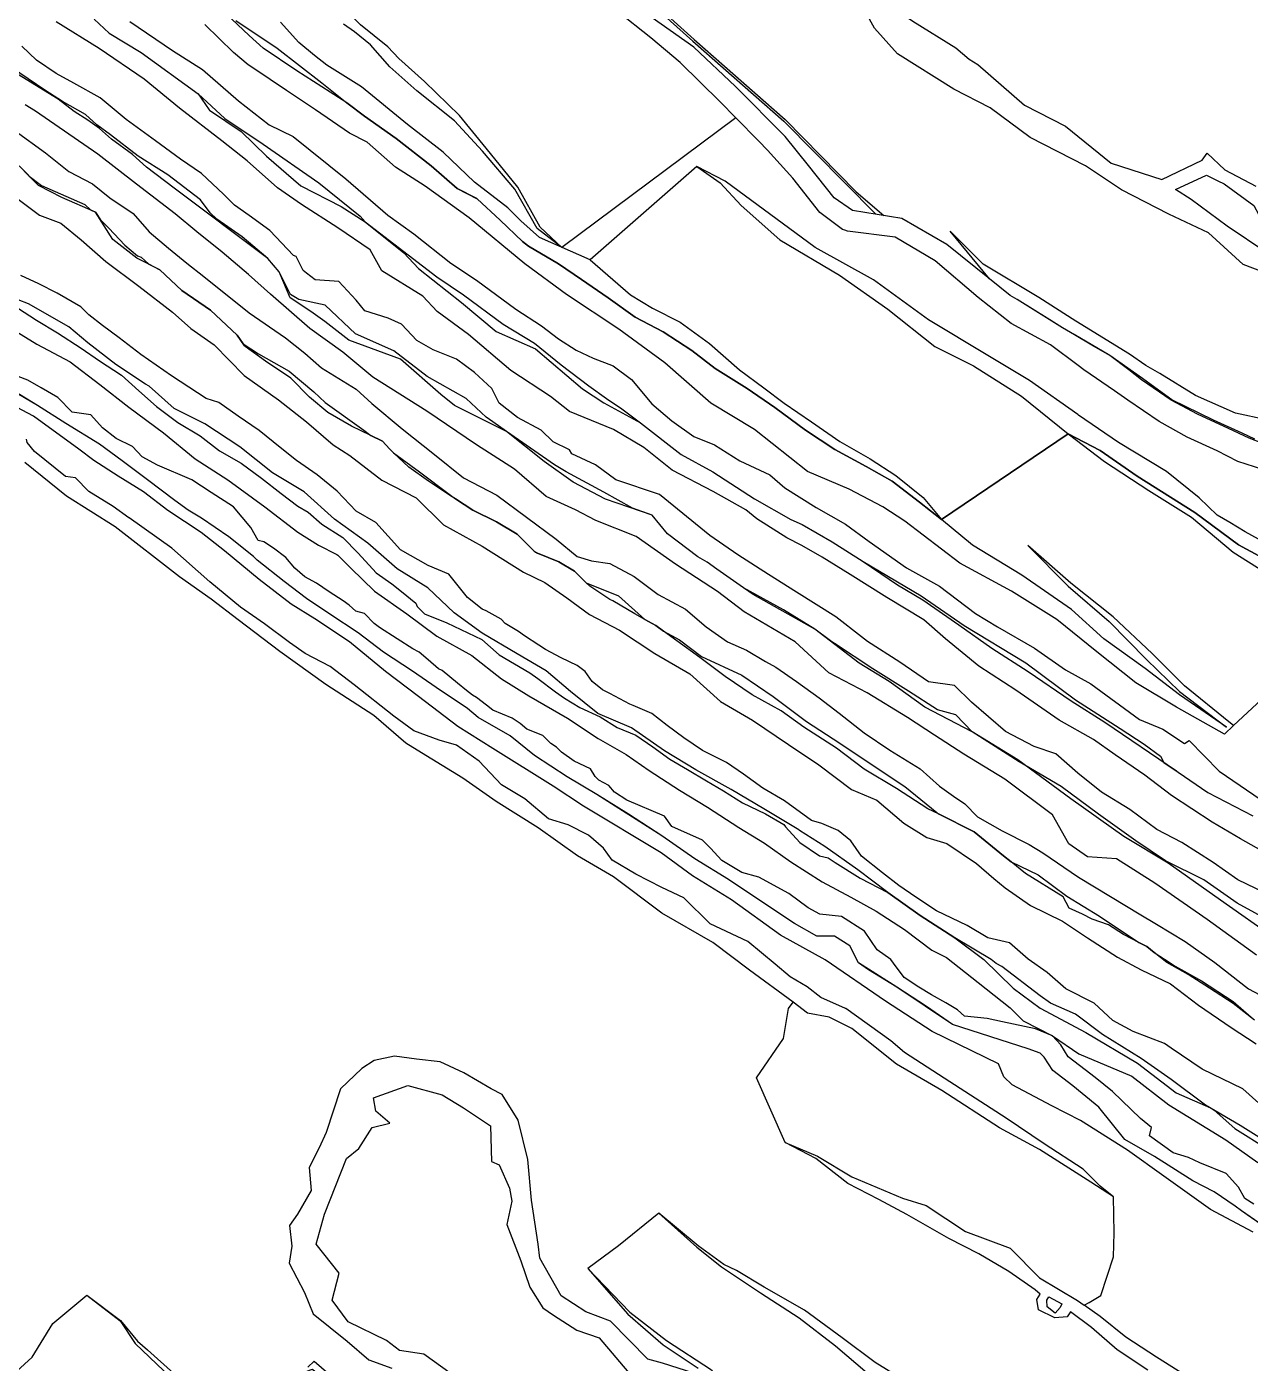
# Model space of a CAD drawing. Extents: x 102606 to 105048, y 81391 to 83586.
# Drawn here: x 103964.3 to 104285, y 82020.5 to 82370.6 of the extents above; entities that cross this region are included whole.
import ezdxf

# ---------------------------------------------------------------- set-up
doc = ezdxf.new("R2010")
doc.units = 0

msp = doc.modelspace()

# ---------------------------------------------------------------- linework, layer by layer
at = {"color": 32}
for points in [[(104032.883447, 82457.400667, 0), (104044.698385, 82445.91042, 0), (104057.839013, 82436.438113, 0), (104094.665084, 82404.274226, 0), (104118.818553, 82384.927349, 0), (104138.886197, 82366.881474, 0), (104162.722521, 82345.920095, 0), (104186.827449, 82321.507502, 0)], [(104033.032173, 82457.273798, 0), (104046.05793, 82447.554273, 0), (104058.306838, 82437.079125, 0), (104072.7103, 82423.968107, 0), (104094.933023, 82404.592646, 0), (104119.222069, 82385.399746, 0), (104139.256607, 82367.299447, 0), (104163.111879, 82346.333476, 0), (104181.687499, 82327.35617, 0), (104188.971888, 82321.155245, 0)], [(104303.706757, 82296.297061, 0), (104299.909194, 82299.2851, 0), (104296.796407, 82303.001452, 0), (104296.514941, 82303.236007, 0), (104283.15939, 82308.311515, 0), (104274.072043, 82316.597038, 0), (104263.631283, 82321.568828, 0), (104251.263629, 82327.929898, 0), (104241.846526, 82334.214639, 0), (104227.28969, 82341.597532, 0), (104216.846858, 82349.419653, 0), (104207.297848, 82354.23462, 0), (104192.511815, 82363.562541, 0), (104186.516244, 82370.293664, 0), (104180.942353, 82380.341066, 0)], [(104295.854986, 82150.405428, 0), (104282.476018, 82157.878365, 0), (104275.007244, 82162.240129, 0), (104264.399246, 82169.215933, 0), (104257.354016, 82174.605233, 0), (104249.580874, 82179.917998, 0), (104243.946311, 82183.950856, 0), (104234.951362, 82189.007194, 0), (104223.530715, 82196.850134, 0), (104213.843025, 82203.089512, 0), (104205.166905, 82210.283377, 0), (104199.475841, 82215.301307, 0), (104189.75133, 82221.071862, 0), (104180.135819, 82227.168986, 0), (104172.758631, 82231.698874, 0), (104167.469413, 82234.760612, 0), (104163.529039, 82236.70621, 0), (104155.632914, 82241.746799, 0), (104152.790996, 82244.075092, 0), (104144.220505, 82248.862475, 0), (104133.463886, 82254.483698, 0), (104126.017242, 82260.430616, 0), (104118.122951, 82265.102388, 0), (104106.555066, 82269.829922, 0), (104101.608886, 82273.741384, 0), (104091.181041, 82280.567435, 0), (104080.064246, 82290.000772, 0), (104071.853319, 82295.988917, 0), (104068.140451, 82300.05253, 0), (104057.386199, 82306.700711, 0), (104054.362857, 82312.160971, 0), (104045.887536, 82317.931164, 0), (104036.372914, 82324.087684, 0), (104030.049094, 82328.441467, 0), (104022.11474, 82335.539577, 0), (104015.458388, 82340.776042, 0), (104004.333976, 82349.254162, 0), (103995.13298, 82356.889885, 0), (103983.307767, 82364.93788, 0), (103972.00299, 82371.952229, 0)], [(103982.02, 82372.6, 0), (103985.933815, 82368.92992, 0), (103994.29, 82363.87, 0), (104009.23, 82353.01, 0), (104012.139439, 82348.876626, 0), (104012.162201, 82348.936899, 0), (104012.26, 82348.79, 0), (104020.520811, 82343.216888, 0), (104027.2, 82336.75, 0), (104036.15, 82328.95, 0), (104046.75, 82323.52, 0), (104053.06, 82319.55, 0), (104063.149944, 82311.438279, 0), (104067.020007, 82307.321843, 0), (104078.31, 82298.36, 0), (104087.34, 82290.78, 0), (104097.643865, 82286.279105, 0), (104109.95, 82275.81, 0), (104115.56, 82272.15, 0), (104125.22, 82266.83, 0), (104135.84, 82258.54, 0), (104144.15, 82254, 0), (104155.09, 82246.96, 0), (104164.59, 82241.54, 0), (104167.520915, 82240.238552, 0), (104175.382697, 82235.667841, 0), (104183.544527, 82230.508624, 0), (104192.563234, 82224.397717, 0), (104199.188453, 82220.477189, 0), (104208.631403, 82213.953104, 0), (104217.304919, 82207.81546, 0), (104226.784599, 82201.741847, 0), (104238.071772, 82194.018356, 0), (104246.895126, 82188.425478, 0), (104265.64371, 82175.66609, 0), (104266.089313, 82175.362834, 0), (104273.838978, 82170.005309, 0), (104285.681349, 82163.958937, 0)], [(104286.217985, 82262.560994, 0), (104282.87421, 82264.173838, 0), (104275.391914, 82267.570948, 0), (104264.485149, 82272.904167, 0), (104256.778343, 82278.44805, 0), (104248.217791, 82284.53671, 0), (104238.823312, 82289.999043, 0), (104235.75869, 82291.764132, 0), (104223.866032, 82299.19368, 0), (104222.093768, 82300.216875, 0), (104216.626474, 82304.557538, 0), (104206.371071, 82317.077367, 0)], [(104289.28, 82267.641, 0), (104281.152662, 82269.416743, 0), (104270.63, 82274.012, 0), (104261.26, 82279.801, 0), (104257.660997, 82281.865141, 0), (104253.357, 82284.814, 0), (104239.304, 82293.531, 0), (104229.547, 82299.693, 0), (104215.024246, 82308.444079, 0), (104206.371071, 82317.077367, 0)], [(104289.821, 82086.389, 0), (104283.042, 82092.45, 0), (104272.394, 82097.571, 0), (104264.229, 82103.077, 0), (104262.55, 82104.276, 0), (104254.27, 82107.425, 0), (104248.988, 82110.282, 0), (104244.099, 82114.857, 0), (104236.69, 82118.574, 0), (104231.787, 82122.852, 0), (104226.757, 82126.385, 0), (104221.931, 82130.651, 0), (104216.239, 82132.006, 0), (104210.777, 82135.168, 0), (104202.773, 82138.997, 0), (104197.31, 82142.655, 0), (104192.901, 82145.652, 0), (104188.608, 82149.004, 0), (104183.078, 82153.363, 0), (104180.302, 82157.342, 0), (104177.003, 82160.053, 0), (104172.75, 82161.956, 0), (104170.03, 82162.659, 0), (104162.938, 82167.868, 0), (104157.259, 82171.188, 0), (104152.167, 82174.868, 0), (104147.719, 82177.931, 0), (104141.454, 82181.04, 0), (104136.506, 82184.362, 0), (104132.188, 82187.606, 0), (104128.176, 82190.753, 0), (104123.294, 82192.811, 0), (104122.379, 82193.156, 0), (104117.161, 82195.987, 0), (104115.212, 82196.924, 0), (104112.484, 82199.128, 0), (104110.702, 82201.724, 0), (104108.606, 82203.324, 0), (104104.431, 82205.281, 0), (104100.328, 82207.529, 0), (104098.564, 82208.593, 0), (104094.785, 82211.094, 0), (104093.246, 82212.231, 0), (104089.742, 82214.309, 0), (104088.678, 82215.478, 0), (104084.751, 82217.578, 0), (104083.667, 82218.038, 0), (104079.821, 82221.084, 0), (104079.172, 82221.996, 0), (104074.987, 82227.215, 0), (104069.504, 82229.524, 0), (104062.289, 82233.62, 0), (104055.803, 82240.783, 0), (104050.667, 82243.686, 0), (104045.665, 82248.954, 0), (104040.406, 82253.226, 0), (104035.065, 82257.023, 0), (104030.719, 82260.382, 0), (104025.199, 82264.854, 0), (104019.762, 82268.604, 0), (104014.68, 82272.238, 0), (104011.371, 82273.276, 0), (104002.299, 82279.173, 0), (103994.214, 82284.756, 0), (103988.565, 82289.124, 0), (103984.182, 82292.403, 0), (103980.573, 82295.124, 0), (103978.512, 82297.294, 0), (103972.336, 82300.861, 0), (103967.504, 82303.291, 0), (103962.756, 82305.504, 0)], [(104292.380057, 82076.486841, 0), (104282.392272, 82082.803211, 0), (104273.252717, 82088.165796, 0), (104264.2657, 82094.812629, 0), (104256.402107, 82100.378103, 0), (104246.240234, 82106.599689, 0), (104239.165875, 82111.957644, 0), (104232.612513, 82114.871184, 0), (104229.916828, 82116.800457, 0), (104219.867392, 82124.444961, 0), (104218.429492, 82125.279251, 0), (104217.1353, 82126.313259, 0), (104207.576186, 82131.923624, 0), (104198.445774, 82137.824566, 0), (104190.030151, 82143.853965, 0), (104182.168702, 82149.773586, 0), (104173.484349, 82155.870831, 0), (104166.835238, 82160.119271, 0), (104166.667377, 82160.261732, 0), (104157.493448, 82165.731689, 0), (104148.909814, 82170.850324, 0), (104139.669121, 82175.981601, 0), (104131.514731, 82180.931531, 0), (104122.816472, 82186.974371, 0), (104114.027196, 82190.706749, 0), (104106.871619, 82196.498859, 0), (104100.452685, 82201.946637, 0), (104092.867048, 82206.381087, 0), (104083.706091, 82211.808082, 0), (104076.304609, 82217.07517, 0), (104069.464963, 82223.618054, 0), (104061.448337, 82228.646473, 0), (104053.701508, 82235.310806, 0), (104044.955055, 82241.635716, 0), (104037.004981, 82248.82946, 0), (104028.72995, 82253.77225, 0), (104020.12809, 82260.585949, 0), (104011.038963, 82266.575363, 0), (104002.994797, 82270.585239, 0), (103996.397778, 82276.436448, 0), (103995.432836, 82277.017592, 0), (103987.688344, 82282.112892, 0), (103980.363035, 82287.86132, 0), (103975.319163, 82292.023679, 0), (103964.815272, 82298.03513, 0), (103953.895783, 82302.227543, 0)], [(104117.306418, 82031.513573, 0), (104110.844554, 82034.009098, 0), (104104.35007, 82038.178922, 0), (104098.803774, 82048.074428, 0), (104098.325966, 82051.759272, 0), (104096.637296, 82063.254979, 0), (104095.621365, 82073.910551, 0), (104093.085338, 82084.209125, 0), (104088.94946, 82090.917425, 0), (104086.082793, 82092.37308, 0), (104078.890146, 82096.570437, 0), (104072.715823, 82099.454872, 0), (104066.515332, 82100.143616, 0), (104060.668549, 82100.983213, 0), (104055.39928, 82099.808367, 0), (104052.131931, 82097.74499, 0), (104046.552167, 82092.372059, 0), (104042.765946, 82080.984565, 0), (104040.977958, 82076.971174, 0), (104038.334144, 82071.814246, 0), (104038.834285, 82065.795869, 0), (104035.281898, 82059.604726, 0), (104033.171056, 82056.650046, 0), (104033.827842, 82051.209172, 0), (104033.107774, 82046.773966, 0), (104037.087906, 82039.067303, 0), (104037.087906, 82039.067303, 0), (104039.432288, 82033.497943, 0), (104048.299155, 82026.267286, 0), (104053.998564, 82021.423124, 0), (104060.050716, 82019.222716, 0)], [(104075.552272, 82017.716754, 0), (104068.380825, 82022.883974, 0), (104062.027516, 82023.893869, 0), (104058.571126, 82026.48368, 0), (104048.551961, 82031.392208, 0), (104044.336398, 82037.080769, 0), (104046.230018, 82044.153829, 0), (104040.210232, 82051.710667, 0), (104042.327795, 82059.548083, 0), (104048.122148, 82074.178127, 0), (104051.328804, 82076.78232, 0), (104054.843751, 82082.278359, 0), (104059.515, 82083.416, 0), (104055.777522, 82086.542346, 0), (104055.217045, 82090.011208, 0), (104064.174972, 82093.248712, 0), (104073.198298, 82090.849222, 0), (104078.809726, 82087.393282, 0), (104085.853832, 82082.681956, 0), (104086.136079, 82073.384688, 0), (104088.126086, 82072.508801, 0), (104088.126086, 82072.508801, 0), (104090.815149, 82066.37352, 0), (104091.489897, 82062.980187, 0), (104090.15861, 82056.875135, 0), (104093.779909, 82047.329539, 0), (104096.143963, 82040.46635, 0), (104099.587834, 82035.043073, 0), (104102.422308, 82033.152784, 0), (104108.456523, 82029.154109, 0), (104114.337439, 82027.146194, 0), (104123.107371, 82016.854318, 0)], [(104194.429469, 82015.893784, 0), (104186.650401, 82020.717303, 0), (104177.998238, 82027.224489, 0), (104168.162246, 82034.393734, 0), (104157.62877, 82040.435253, 0), (104150.339332, 82044.811255, 0), (104147.054993, 82046.374082, 0), (104140.302772, 82051.31873, 0), (104130.016, 82059.813, 0), (104119.425, 82051.298, 0), (104111.388, 82045.377, 0), (104121.83345, 82033.350188, 0), (104131.164711, 82025.346616, 0), (104140.302772, 82019.279047, 0)], [(104130.016, 82059.813, 0), (104139.982955, 82050.9407, 0), (104146.405898, 82045.778647, 0), (104149.567054, 82043.655967, 0), (104156.652621, 82038.940777, 0), (104166.787518, 82032.444151, 0), (104176.279269, 82025.103374, 0), (104184.616181, 82018.026815, 0), (104191.764785, 82013.230583, 0), (104194.960397, 82010.619584, 0), (104202.929086, 82002.453757, 0), (104209.603592, 81995.88284, 0), (104216.600004, 81989.060098, 0), (104219.89107, 81984.250155, 0)], [(104111.388, 82045.377, 0), (104122.369609, 82033.946359, 0), (104131.956919, 82026.513775, 0), (104143.775778, 82018.759131, 0), (104146.078161, 82014.446069, 0)], [(104139.204015, 82017.952241, 0), (104130.971852, 82020.577143, 0), (104127.140393, 82021.627044, 0), (104117.306418, 82031.513573, 0)]]:
    msp.add_polyline3d(points, dxfattribs=at)
at = {"color": 6}
for points in [[(104104.54231, 82312.82849, 0), (104098.920127, 82318.157855, 0), (104093.033252, 82328.594323, 0), (104084.72927, 82338.860374, 0), (104077.715635, 82347.410992, 0), (104068.60379, 82356.257351, 0), (104061.861165, 82362.326661, 0), (104058.975, 82365.336, 0), (104051.786, 82371.136, 0), (104044.194, 82378.711, 0), (104035.334, 82385.633, 0), (104026.029938, 82396.04483, 0), (104021.86567, 82401.739704, 0), (104013.017712, 82408.280607, 0)], [(104295.428704, 82258.63469, 0), (104284.674584, 82262.850016, 0), (104279.261758, 82265.341398, 0), (104271.142519, 82269.166197, 0), (104264.313965, 82272.7671, 0), (104256.48173, 82278.092908, 0), (104253.161292, 82280.725982, 0), (104248.217791, 82284.53671, 0), (104243.4777, 82287.231445, 0), (104238.973454, 82289.915554, 0), (104235.75869, 82291.764132, 0), (104231.741242, 82294.300837, 0), (104223.866032, 82299.19368, 0), (104222.06461, 82300.194773, 0), (104216.626474, 82304.557538, 0), (104205.458248, 82313.589395, 0), (104193.642226, 82320.388071, 0), (104180.775431, 82322.501638, 0), (104175.933986, 82325.793669, 0), (104169.240923, 82334.257666, 0), (104163.090474, 82341.830362, 0), (104150.088912, 82354.955513, 0), (104139.19132, 82365.251288, 0), (104122.01027, 82377.283598, 0)], [(104127.8871, 82367.739853, 0), (104119.094001, 82374.73201, 0)], [(104150.172855, 82346.785374, 0), (104104.54231, 82312.82849, 0), (104098.115575, 82317.798916, 0), (104092.255884, 82328.050792, 0), (104083.815665, 82338.048735, 0), (104076.394612, 82345.988957, 0), (104066.605075, 82353.873012, 0), (104059.445533, 82360.118156, 0), (104054.412821, 82365.883232, 0), (104050.215994, 82369.306017, 0), (104047.344518, 82371.277586, 0)], [(104135.58942, 82361.290066, 0), (104127.8871, 82367.739853, 0)], [(104288.784, 82143.772, 0), (104281.751, 82147.125, 0), (104275.267, 82151.707, 0), (104267.066, 82156.947, 0), (104260.535, 82160.349, 0), (104253.403, 82165.586, 0), (104245.981, 82170.126, 0), (104239.78, 82175.132, 0), (104234.003, 82180.206, 0), (104228.344, 82182.051, 0), (104220.849, 82186.045, 0), (104211.958, 82193.683, 0), (104207.503, 82198.061, 0), (104200.673, 82199.038, 0), (104193.162, 82204.2, 0), (104184.697, 82209.565, 0), (104183.08, 82210.818, 0), (104176.421, 82216.01, 0), (104166.115, 82222.529, 0), (104158.764, 82227.166, 0), (104150.677, 82232.32, 0), (104143.359682, 82237.362775, 0), (104130.183244, 82248.104994, 0), (104118.743, 82251.978, 0), (104113.402, 82255.902, 0), (104107.222, 82258.737, 0), (104106.583, 82259.825, 0), (104102.26, 82261.856, 0), (104099.147, 82264.978, 0), (104092.944, 82268.255, 0), (104088.158, 82271.996, 0), (104086.178, 82275.889, 0), (104081.717, 82280.026, 0), (104076.956, 82283.565, 0), (104070.877, 82286.032, 0), (104066.575, 82288.41, 0), (104062.546, 82292.755, 0), (104059.088, 82294.262, 0), (104052.891, 82296.195, 0), (104050.649, 82298.97, 0), (104046.088, 82303.856, 0), (104039.894, 82304.349, 0), (104037.644, 82306.046, 0), (104036.804, 82306.735, 0), (104034.927, 82310.457, 0), (104034.214, 82310.701, 0), (104028.037, 82317.238, 0), (104022.6, 82321.214, 0), (104018.781, 82323.884, 0), (104015.91, 82326.726, 0), (104010.089, 82332.168, 0), (104004.615, 82335.96, 0), (103998.091, 82340.758, 0), (103990.394, 82346.338, 0), (103983.567, 82352, 0), (103976.67, 82355.872, 0), (103972.067, 82358.335, 0), (103966.869, 82361.892, 0), (103963.004, 82365.55, 0)], [(104290.842752, 82135.979883, 0), (104281.539559, 82141.036699, 0), (104272.803223, 82147.191456, 0), (104262.765097, 82152.137823, 0), (104255.044099, 82157.34879, 0), (104245.265814, 82164.378611, 0), (104235.461277, 82171.619943, 0), (104224.391858, 82178.071022, 0), (104212.1, 82185.93, 0), (104207.800609, 82190.420382, 0), (104203.016774, 82191.654748, 0), (104195.458975, 82196.558003, 0), (104186.117814, 82202.452843, 0), (104175.988446, 82209.045325, 0), (104175.012245, 82209.762391, 0), (104170.87, 82212.79, 0), (104162.653009, 82217.85821, 0), (104152.148454, 82223.612202, 0), (104145.179143, 82228.560982, 0), (104142.636946, 82230.335817, 0), (104140.192188, 82231.76884, 0), (104132.226214, 82237.806368, 0), (104128.244161, 82242.705979, 0), (104123.126967, 82244.531379, 0), (104115.541309, 82248.726488, 0), (104105.70825, 82254.059845, 0), (104102.663623, 82255.855007, 0), (104090.08, 82264.59, 0), (104086.442003, 82267.110793, 0), (104084.699409, 82268.353597, 0), (104079.471667, 82273.266019, 0), (104069.281546, 82279.022789, 0), (104060.515579, 82285.722123, 0), (104050.515644, 82290.191186, 0), (104042.541874, 82297.693062, 0), (104035.673761, 82299.197831, 0), (104033.458812, 82300.44875, 0), (104030.474823, 82306.401558, 0), (104027.54, 82309.91, 0), (104020.766219, 82315.562421, 0), (104014.153386, 82320.252896, 0), (104012.423803, 82321.839947, 0), (104009.83816, 82325.248851, 0), (104001.326225, 82331.796649, 0), (103993.49431, 82336.752228, 0), (103986.28198, 82342.292033, 0), (103982.670843, 82344.93083, 0), (103979.68004, 82347.620813, 0), (103973.659207, 82351.073392, 0), (103969.073582, 82354.017791, 0), (103960.301334, 82359.986731, 0)], [(104146.074691, 82350.943805, 0), (104135.58942, 82361.290066, 0)], [(104150.172855, 82346.785374, 0), (104146.074691, 82350.943805, 0)], [(104292.66041, 82253.263544, 0), (104281.772514, 82256.757277, 0), (104276.37012, 82259.575705, 0), (104268.500179, 82263.121891, 0), (104261.125907, 82267.232482, 0), (104252.9164, 82272.83337, 0), (104249.404467, 82275.240465, 0), (104241.340215, 82280.767743, 0), (104239.878897, 82281.868143, 0), (104232.686074, 82287.284471, 0), (104222.321093, 82292.924768, 0), (104213.652546, 82299.733545, 0), (104202.395985, 82309.298633, 0), (104191.967422, 82315.484318, 0), (104179.421071, 82317.033586, 0), (104178.734586, 82317.308447, 0), (104178.127581, 82317.553036, 0), (104172.208717, 82321.96088, 0), (104165.08715, 82330.976564, 0), (104158.503229, 82338.332495, 0), (104156.193841, 82340.675844, 0), (104150.172855, 82346.785374, 0)], [(103961.878, 82296.991, 0), (103966.912, 82293.787, 0), (103972.414, 82290.469, 0), (103978.572, 82286.427, 0), (103983.383, 82283.132, 0), (103989.15, 82279.396, 0), (103993.664, 82275.243, 0), (103998.33, 82271.176, 0), (104003.943, 82266.989, 0), (104009.759, 82263.455, 0), (104014.85, 82259.505, 0), (104020.513, 82256.322, 0), (104025.835, 82252.387, 0), (104030.964, 82248.398, 0), (104035.395, 82245.049, 0), (104038.12, 82243.494, 0), (104041.669, 82240.311, 0), (104047.132, 82236.868, 0), (104051.203, 82232.711, 0), (104055.897, 82227.543, 0), (104060.036, 82224.676, 0), (104062.542, 82222.675, 0), (104066.336, 82219.595, 0), (104066.653, 82218.732, 0), (104068.558, 82216.862, 0), (104074.409, 82214.442, 0), (104083.608, 82210.105, 0), (104088.161, 82206.083, 0), (104096.17, 82201.413, 0), (104098.286, 82199.928, 0), (104102.938, 82196.441, 0), (104105.261, 82194.779, 0), (104109.263, 82192.27, 0), (104114.601, 82189.884, 0), (104119.084, 82187.021, 0), (104123.931, 82185.048, 0), (104128.394, 82182.018, 0), (104132.905, 82178.722, 0), (104137.466, 82176.083, 0), (104142.457, 82173.105, 0), (104146.908, 82170.459, 0), (104151.916, 82167.35, 0), (104157.956, 82164.458, 0), (104162.778, 82161.641, 0), (104163.177, 82161.001, 0), (104166.916, 82156.966, 0), (104172.115, 82153.424, 0), (104174.33672, 82152.914072, 0), (104176.214363, 82151.725647, 0), (104182.776519, 82147.572231, 0), (104190.030151, 82143.853965, 0), (104198.445774, 82137.824566, 0), (104207.576186, 82131.923624, 0), (104215.142787, 82126.330376, 0), (104222.8643, 82118.776525, 0), (104229.898, 82113.55, 0), (104241.871547, 82107.201411, 0), (104255.422244, 82099.089711, 0), (104265.613, 82091.393, 0), (104274.561668, 82087.397775, 0), (104275.204, 82087.111, 0), (104275.505463, 82086.844009, 0), (104281.002, 82081.976, 0), (104289.592, 82076.6, 0)], [(103961.727712, 82290.693097, 0), (103966.962415, 82287.491406, 0), (103975.694902, 82282.825346, 0), (103983.43929, 82276.930409, 0), (103991.048844, 82271.000653, 0), (104000.14112, 82264.21098, 0), (104008.495311, 82257.468302, 0), (104017.065423, 82251.91432, 0), (104026.756098, 82244.847825, 0), (104035.355006, 82238.23841, 0), (104040.793199, 82234.821181, 0), (104045.628434, 82232.346259, 0), (104045.833653, 82232.219427, 0), (104046.015885, 82232.061335, 0), (104049.219691, 82228.794847, 0), (104055.468611, 82222.804781, 0), (104063.952791, 82216.868135, 0), (104071.818122, 82210.977816, 0), (104080.996791, 82205.907265, 0), (104088.788187, 82199.816504, 0), (104095.949554, 82195.367327, 0), (104106.072859, 82189.468243, 0), (104114.051715, 82184.21095, 0), (104121.450599, 82180.011665, 0), (104127.448322, 82175.792535, 0), (104135.406868, 82170.641952, 0), (104142.765963, 82166.222093, 0), (104150.920034, 82160.889122, 0), (104157.679794, 82156.739765, 0), (104164.582664, 82151.882005, 0), (104172.771364, 82146.59712, 0), (104180.317332, 82142.642766, 0), (104186.976122, 82138.984368, 0), (104194.381371, 82134.183975, 0), (104201.501038, 82128.712342, 0), (104205.395035, 82126.771809, 0), (104213.667976, 82120.270339, 0), (104222.036289, 82113.611824, 0), (104225.487621, 82110.234689, 0), (104233.135865, 82106.301956, 0), (104240.036299, 82101.583947, 0), (104253.965287, 82095.748364, 0), (104263.683796, 82088.175712, 0), (104278.636512, 82079.052223, 0), (104286.971984, 82073.096325, 0)]]:
    msp.add_polyline3d(points, dxfattribs=at)
at = {"color": 40}
for points in [[(104175.14719, 82400.012941, 0), (104178.365806, 82388.837051, 0), (104184.318847, 82383.944645, 0), (104189.251366, 82377.052735, 0), (104196.599728, 82372.094436, 0), (104207.794445, 82365.132694, 0), (104211.307736, 82362.120284, 0), (104213.560516, 82360.765674, 0), (104225.86384, 82350.056231, 0), (104236.608577, 82344.551921, 0), (104236.608577, 82344.551921, 0), (104248.579109, 82334.909751, 0), (104261.815929, 82330.58481, 0)], [(103982.02, 82372.6, 0), (103985.933815, 82368.92992, 0), (103994.29, 82363.87, 0), (104009.23, 82353.01, 0), (104016.228113, 82346.613233, 0), (104026.271621, 82339.878307, 0), (104040.849289, 82329.751687, 0), (104051.699176, 82320.988181, 0), (104053.06, 82319.55, 0), (104071.760138, 82305.087238, 0), (104078.772277, 82300.407904, 0), (104089.217973, 82292.695464, 0), (104097.391044, 82287.761517, 0), (104097.445355, 82287.717303, 0), (104104.350679, 82282.095822, 0), (104111.607536, 82276.56143, 0), (104116.252842, 82273.224506, 0), (104120.257862, 82270.543239, 0), (104125.22, 82266.83, 0), (104135.84, 82258.54, 0), (104144.15, 82254, 0), (104155.09, 82246.96, 0), (104164.59, 82241.54, 0), (104167.520915, 82240.238552, 0), (104175.382697, 82235.667841, 0), (104183.544527, 82230.508624, 0), (104198.712175, 82221.550973, 0), (104210.019895, 82213.776282, 0), (104226.180537, 82204.025793, 0), (104239.226236, 82194.282414, 0), (104250.895049, 82186.842083, 0), (104257.220736, 82182.660402, 0), (104261.445404, 82179.540021, 0), (104262.366125, 82177.896657, 0), (104266.089313, 82175.362834, 0), (104273.838978, 82170.005309, 0), (104285.681349, 82163.958937, 0)], [(103991.35, 82372.02, 0), (104002.55, 82364.37, 0), (104010.396086, 82359.381823, 0), (104019.81893, 82351.201957, 0), (104027.890137, 82344.91142, 0), (104034.18, 82341.87, 0), (104047.97, 82330.78, 0), (104058.98, 82321.24, 0), (104065.8, 82316.39, 0), (104075.48, 82308.73, 0), (104082.158002, 82304.19711, 0), (104092.49, 82296.68, 0), (104099.24, 82292.29, 0), (104103.71, 82288.83, 0), (104108.36, 82285.92, 0), (104112.81, 82283.81, 0), (104118.06, 82281.78, 0), (104122.85, 82278.23, 0), (104128.16, 82271.83, 0), (104133.43, 82267.41, 0), (104139.14, 82263.33, 0), (104144.58, 82261.07, 0), (104151.21, 82256.91, 0), (104159.06, 82253.22, 0), (104162.97585, 82249.850821, 0), (104171.24, 82244.71, 0), (104178.89, 82240.34, 0), (104185.1, 82235.77, 0), (104194.9, 82228.85, 0), (104203.58, 82224.04, 0), (104213.010402, 82216.880902, 0), (104218.77, 82213.42, 0), (104228.45, 82207.88, 0), (104236.55, 82202.16, 0), (104243.253, 82198.516, 0), (104255.995, 82189.19, 0), (104262.093, 82186.662, 0), (104267.778, 82182.893, 0), (104269.014, 82183.66, 0), (104276.886, 82175.636, 0), (104295.009, 82163.182, 0)], [(104261.815929, 82330.58481, 0), (104272.394521, 82335.700069, 0), (104273.734795, 82337.500306, 0), (104278.364627, 82333.104902, 0), (104286.468854, 82328.832475, 0)], [(104286.153, 82110.421, 0), (104280.544, 82114.723, 0), (104274.299, 82118.75, 0), (104268.734, 82122.359, 0), (104263.157, 82125.522, 0), (104259.837246, 82128.144969, 0), (104257.859, 82129.708, 0), (104255.782889, 82130.772234, 0), (104251.792, 82132.818, 0), (104247.838, 82135.38, 0), (104243.524, 82136.887, 0), (104241.07, 82138.139, 0), (104237.552, 82139.724, 0), (104235.986, 82142.663, 0), (104226.132, 82148.835, 0), (104222.34064, 82151.83682, 0), (104220.336, 82153.424, 0), (104212.616, 82159.761, 0), (104203.275278, 82164.424016, 0), (104200.535, 82165.792, 0), (104192.322, 82171.112, 0), (104183.812, 82176.135, 0), (104176.592, 82181.656, 0), (104168.033, 82187.14, 0), (104162.057, 82191.452, 0), (104154.481, 82195.616, 0), (104147.358, 82200.427, 0), (104140.71, 82205.436, 0), (104134.736, 82209.72, 0), (104131.22815, 82212.274975, 0), (104129.214, 82213.742, 0), (104126.359824, 82215.345888, 0), (104123.701, 82216.84, 0), (104117.945, 82220.198, 0), (104117.184, 82220.585, 0), (104111.888, 82224.068, 0), (104110.969695, 82224.978903, 0), (104107.918, 82228.006, 0), (104103.766, 82230.458, 0), (104098.227584, 82232.697827, 0), (104097.698, 82232.912, 0), (104097.311503, 82233.283423, 0), (104092.895, 82237.721, 0), (104087.484, 82240.894, 0), (104081.279, 82244.021, 0), (104076.659094, 82246.955862, 0), (104075.419, 82247.758, 0), (104069.663, 82251.598, 0), (104064.477, 82255.226, 0), (104060.485409, 82258.99601, 0), (104059.379, 82260.041, 0), (104057.521, 82262.082, 0), (104054.509552, 82263.533075, 0), (104049.448, 82265.972, 0), (104043.276, 82269.566, 0), (104038.454, 82273.627, 0), (104033.527, 82278.6, 0), (104026.902, 82283.062, 0), (104021.591, 82286.891, 0), (104021.428, 82287.013, 0), (104019.445, 82289.847, 0), (104012.469, 82296.353, 0), (104004.951, 82301.499, 0), (103999.182, 82306.985, 0), (103993.199, 82309.973, 0), (103986.849, 82314.863, 0), (103982.383, 82322.031, 0), (103973.519, 82325.855, 0), (103967.42, 82329.074, 0), (103962.347, 82334.176, 0)], [(104265.406105, 82327.987081, 0), (104273.510595, 82331.705031, 0), (104276.544161, 82330.249587, 0), (104278.184011, 82329.472357, 0), (104285.904372, 82323.811684, 0), (104285.904372, 82323.811684, 0), (104291.187452, 82314.033006, 0), (104295.904396, 82310.376123, 0), (104302.975736, 82309.125612, 0), (104313.160491, 82312.274568, 0), (104322.746072, 82305.49011, 0), (104330.634005, 82304.750194, 0), (104336.981386, 82302.045263, 0), (104330.96124, 82298.376081, 0), (104325.022217, 82294.031504, 0), (104313.537001, 82295.272535, 0), (104306.878781, 82297.024997, 0), (104301.660359, 82300.95739, 0), (104297.277173, 82307.368344, 0), (104289.387838, 82311.416103, 0), (104278.916264, 82318.357016, 0), (104269.550268, 82325.352833, 0), (104265.406105, 82327.987081, 0)], [(103959.644243, 82327.283211, 0), (103967.667162, 82321.246702, 0), (103973.262778, 82319.138121, 0), (103978.547672, 82314.837625, 0), (103985.022744, 82309.166601, 0), (103993.698824, 82302.698491, 0), (104002.478743, 82295.8323, 0), (104007.35597, 82291.611905, 0), (104013.4743, 82287.335293, 0), (104021.325679, 82279.272742, 0), (104030.277371, 82272.934783, 0), (104037.670913, 82267.147473, 0), (104044.653181, 82261.139905, 0), (104049.02897, 82258.330172, 0), (104057.365114, 82251.845847, 0), (104066.355595, 82247.258929, 0), (104073.538859, 82240.120862, 0), (104083.728326, 82234.547511, 0), (104094.530525, 82227.782075, 0), (104100.079953, 82225.017484, 0), (104105.836694, 82220.997708, 0), (104111.858685, 82216.666487, 0), (104119.686376, 82212.589483, 0), (104128.911054, 82206.448778, 0), (104138.073554, 82201.077868, 0), (104146.131199, 82193.84447, 0), (104154.535333, 82188.991448, 0), (104163.934378, 82182.593643, 0), (104171.917832, 82177.278392, 0), (104180.50793, 82170.833868, 0), (104187.130517, 82168.005757, 0), (104194.161701, 82161.976832, 0), (104200.212345, 82158.258923, 0), (104205.478357, 82156.686497, 0), (104213.253237, 82151.443872, 0), (104217.806187, 82147.507135, 0), (104220.745678, 82145.096958, 0), (104227.425156, 82140.397365, 0), (104235.775341, 82136.360131, 0), (104242.366461, 82131.998889, 0), (104250.230917, 82126.878462, 0), (104256.429278, 82123.621752, 0), (104264.072494, 82119.881542, 0), (104271.416355, 82114.295134, 0), (104280.033884, 82108.492988, 0), (104286.523247, 82104.196266, 0)], [(104269.452, 82016.411, 0), (104260.399474, 82022.159033, 0), (104252.430595, 82027.361818, 0), (104245.639232, 82032.744198, 0), (104241.485865, 82035.70378, 0), (104242.769956, 82036.451773, 0), (104245.857, 82038.25, 0), (104249.187, 82048.416, 0), (104249.329, 82054.688, 0), (104249.141, 82064.147, 0), (104245.678, 82066.899, 0), (104241.178, 82071.327, 0), (104230.958834, 82078.008971, 0), (104220.986779, 82084.753961, 0), (104206.21931, 82094.282598, 0), (104194.421387, 82101.91086, 0), (104190.759, 82104.988, 0), (104178.962, 82113.47, 0), (104178.88, 82113.43, 0), (104172.44, 82116.36, 0), (104168.83, 82119.13, 0), (104164.43, 82121.78, 0), (104160.47, 82125.07, 0), (104153.3, 82130.99, 0), (104143.41, 82135.61, 0), (104136.58, 82142.43, 0), (104130.77, 82145.11, 0), (104123.99, 82148.62, 0), (104117.8, 82152.31, 0), (104115.49, 82155.48, 0), (104111.54, 82158.9, 0), (104106.22, 82161.55, 0), (104101.07, 82163.15, 0), (104094.9, 82168.37, 0), (104088.77, 82172.04, 0), (104082.92, 82178.25, 0), (104076.92, 82182.41, 0), (104072.39, 82183.7, 0), (104065.77, 82186.22, 0), (104060.56, 82190.05, 0), (104050.17, 82198.22, 0), (104043.88, 82203.08, 0), (104037.27, 82206.47, 0), (104033.17, 82209.33, 0), (104026.66, 82214.25, 0), (104020.38, 82218.54, 0), (104012.28, 82225.21, 0), (104002.34, 82234.06, 0), (103991.15, 82241.98, 0), (103991.118255, 82241.992356, 0), (103986.97, 82244.99, 0), (103980.6, 82248.86, 0), (103977.11, 82252.46, 0), (103974.44, 82252.82, 0), (103966.36, 82259.39, 0), (103964.44, 82261.75, 0), (103964.28, 82262.61, 0)], [(104258.181457, 82018.757479, 0), (104250.077789, 82024.07576, 0), (104243.381182, 82029.91799, 0), (104237.850806, 82033.957542, 0), (104237.002, 82032.72, 0), (104233.818, 82032.41, 0), (104229.496, 82034.494, 0), (104229.079, 82037.253, 0), (104229.925381, 82038.610961, 0), (104228.65097, 82039.732686, 0), (104221.686142, 82044.51887, 0), (104213.898788, 82049.202262, 0), (104205.968761, 82053.226065, 0), (104194.95483, 82059.507313, 0), (104187.638347, 82063.443253, 0), (104179.484082, 82067.604335, 0), (104171.167835, 82074.133248, 0), (104163.077, 82078.395, 0), (104155.567, 82095.259, 0), (104162.682, 82105.637, 0), (104163.994, 82113.468, 0), (104165.234783, 82115.135518, 0), (104153.78258, 82123.479776, 0), (104144.125458, 82130.781502, 0), (104130.75289, 82138.460203, 0), (104118.126279, 82147.918411, 0), (104108.699515, 82153.406662, 0), (104098.349997, 82160.800823, 0), (104087.39461, 82167.64811, 0), (104078.644248, 82173.78617, 0), (104067.759233, 82180.426284, 0), (104063.649273, 82182.941888, 0), (104055.298295, 82190.173714, 0), (104042.746286, 82198.347678, 0), (104030.679723, 82206.997367, 0), (104019.7345, 82215.245962, 0), (104012.685278, 82220.639828, 0), (104004.367531, 82226.546785, 0), (103987.459164, 82239.582629, 0), (103974.756712, 82247.648297, 0), (103963.839376, 82256.435682, 0)], [(104249.141, 82064.147, 0), (104243.220463, 82067.944177, 0), (104229.792956, 82076.532589, 0), (104219.313989, 82082.222029, 0), (104204.173898, 82091.93925, 0), (104192.252621, 82098.906891, 0), (104180.580077, 82108.226553, 0), (104174.640773, 82111.178078, 0), (104168.98242, 82112.254488, 0), (104165.234783, 82115.135518, 0)], [(104163.077, 82078.395, 0), (104171.594909, 82074.791989, 0), (104180.611835, 82069.368779, 0), (104193.814, 82063.79, 0), (104200.04, 82061.86, 0), (104210.36, 82054.996, 0), (104222.087, 82050.691, 0), (104229.767, 82042.894, 0), (104239.751, 82036.94, 0), (104241.485865, 82035.70378, 0)], [(103956.554, 82013.842, 0), (103965.738, 82022.132, 0), (103971.115, 82030.926, 0), (103980.059, 82038.328, 0), (103988.924743, 82031.733472, 0), (103993.382736, 82026.303624, 0), (103995.990141, 82024.051243, 0), (104002.834177, 82017.83395, 0)], [(103980.059, 82038.328, 0), (103988.811889, 82031.61508, 0), (103992.727502, 82025.664602, 0), (104000.246841, 82018.559805, 0), (104000.246841, 82018.559805, 0), (104001.997035, 82016.89294, 0), (104007.859721, 82010.854281, 0), (104015.037765, 82001.93681, 0), (104017.081585, 82001.566067, 0), (104024.721461, 82009.081541, 0), (104030.729351, 82015.320179, 0), (104038.441562, 82018.740904, 0), (104039.213454, 82018.990087, 0), (104044.830111, 82014.045961, 0), (104047.455361, 82008.620591, 0), (104050.309589, 82002.082468, 0), (104056.196879, 81992.287079, 0), (104058.14062, 81990.322885, 0), (104061.710424, 81989.864078, 0)], [(104235.63192, 82036.051176, 0), (104235.161, 82035.169, 0), (104233.835, 82033.677, 0), (104231.785, 82035.322, 0), (104231.716, 82037.008, 0), (104232.18692, 82037.890176, 0)], [(104232.18692, 82037.890176, 0), (104235.63192, 82036.051176, 0)], [(104037.977054, 82019.525638, 0), (104039.686424, 82021.109494, 0), (104047.910205, 82013.902326, 0)]]:
    msp.add_polyline3d(points, dxfattribs=at)
at = {"color": 3}
for points in [[(104292.578732, 82229.105986, 0), (104281.918968, 82234.895757, 0), (104270.489108, 82243.365786, 0), (104255.359376, 82252.917535, 0), (104245.685648, 82259.606182, 0), (104237.233888, 82264.021881, 0), (104204.059, 82241.565, 0), (104198.310284, 82246.09428, 0), (104191.162331, 82251.611393, 0), (104184.310923, 82255.470731, 0), (104176.116001, 82259.870975, 0), (104168.406066, 82264.909382, 0), (104160.371779, 82270.902202, 0), (104153.106347, 82275.874888, 0), (104144.776396, 82281.122609, 0), (104138.679541, 82285.847197, 0), (104131.108145, 82290.725854, 0), (104123.803352, 82294.564067, 0), (104116.715984, 82299.646223, 0), (104109.749741, 82304.401231, 0), (104103.696124, 82308.507885, 0), (104095.864206, 82313.16462, 0), (104094.219337, 82314.346833, 0), (104088.384679, 82319.972261, 0), (104082.369152, 82325.579661, 0), (104082.296808, 82325.617098, 0), (104077.132507, 82328.289555, 0), (104070.350465, 82334.197396, 0), (104061.122985, 82341.307094, 0), (104052.810706, 82347.215179, 0), (104048.21, 82350.67, 0), (104035.1, 82359.06, 0), (104026.328735, 82365.032447, 0), (104022.58822, 82368.369572, 0), (104015.083123, 82375.435315, 0)], [(104307.300594, 82212.409059, 0), (104280.603769, 82187.56288, 0), (104278.236681, 82185.295572, 0), (104265.648473, 82192.391229, 0), (104255.036278, 82198.766579, 0), (104244.827659, 82206.849194, 0), (104234.347947, 82215.320035, 0), (104222.462227, 82222.797837, 0), (104208.854538, 82230.150525, 0), (104194.492272, 82241.123322, 0), (104188.741321, 82244.89761, 0), (104179.847998, 82249.453841, 0), (104168.945114, 82254.103086, 0), (104155.085068, 82265.139235, 0), (104143.643678, 82272.023967, 0), (104131.523501, 82282.606805, 0), (104119.465673, 82291.391794, 0), (104105.752317, 82300.527369, 0), (104094.890571, 82308.529715, 0), (104080.297578, 82320.533497, 0), (104068.788092, 82328.868916, 0), (104060.950529, 82333.864504, 0), (104053.559368, 82340.419324, 0), (104048.891847, 82342.734011, 0), (104040.040184, 82348.875622, 0), (104032.384665, 82353.915839, 0), (104023.828904, 82359.696488, 0), (104022.345902, 82360.646129, 0), (104018.521992, 82363.908388, 0), (104010.994867, 82371.235405, 0)], [(103961.266, 82343.328, 0), (103969.274, 82337.58, 0), (103975.375, 82332.743, 0), (103981.597, 82329.505, 0), (103986.072, 82325.837, 0), (103992.236, 82321.709, 0), (103996.416, 82316.877, 0), (104001.441, 82312.66, 0), (104006.28, 82308.724, 0), (104010.719, 82305.185, 0), (104022.598, 82295.652, 0), (104032.179, 82289.163, 0), (104037.17, 82285.118, 0), (104041.543, 82281.237, 0), (104050.676, 82275.718, 0), (104054.796, 82271.915, 0), (104062.698253, 82265.302436, 0), (104071.227, 82258.574, 0), (104078.806, 82252.433, 0), (104087.552, 82247.953, 0), (104103.103, 82236.368, 0), (104108.585, 82231.884, 0), (104112.35, 82230.678, 0), (104117.155, 82230.011, 0), (104123.483, 82226.575, 0), (104129.855, 82221.906, 0), (104136.968, 82218.09, 0), (104142.427, 82213.465, 0), (104148.026, 82209.505, 0), (104152.953, 82207.312, 0), (104157.907217, 82204.377262, 0), (104160.633, 82202.826, 0), (104166.036, 82199.068, 0), (104172.006, 82194.816, 0), (104177.254, 82190.777, 0), (104183.848, 82185.629, 0), (104190.562, 82181.097, 0), (104198.498, 82176.2, 0), (104203.544, 82171.713, 0), (104207.247, 82169.111, 0), (104210.157, 82167.029, 0), (104213.524, 82163.673, 0), (104219.958, 82159.952, 0), (104227.018419, 82156.401571, 0), (104230.596, 82154.208, 0), (104239.967, 82147.861, 0), (104252.532, 82140.217, 0), (104255.897, 82138.286, 0), (104260.411, 82135.581, 0), (104267.943, 82130.96, 0), (104275.688, 82125.474, 0), (104284.512653, 82118.607444, 0), (104293.634, 82113.79, 0)], [(103962.347, 82334.176, 0), (103964.982679, 82331.525254, 0), (103968.224121, 82329.059526, 0), (103979.547022, 82324.067468, 0), (103981.013404, 82322.621855, 0), (103982.383, 82322.031, 0), (103983.609371, 82320.062655, 0), (103985.815069, 82317.888198, 0), (103989.986063, 82313.450348, 0), (103993.345459, 82310.597808, 0), (103994.325, 82310.223, 0), (103996.194267, 82308.477119, 0), (103999.182, 82306.985, 0), (104004.951, 82301.499, 0), (104012.469, 82296.353, 0), (104019.445, 82289.847, 0), (104021.023361, 82287.591288, 0), (104025.078533, 82284.977429, 0), (104033.080618, 82280.429343, 0), (104039.601233, 82274.976699, 0), (104042.55081, 82272.234929, 0), (104052.68103, 82264.924891, 0), (104054.509552, 82263.533075, 0), (104057.521, 82262.082, 0), (104059.379, 82260.041, 0), (104060.485409, 82258.99601, 0), (104067.250934, 82254.043048, 0), (104075.037906, 82248.203572, 0), (104076.659094, 82246.955862, 0), (104081.279, 82244.021, 0), (104087.484, 82240.894, 0), (104092.895, 82237.721, 0), (104097.311503, 82233.283423, 0), (104098.227584, 82232.697827, 0), (104103.766, 82230.458, 0), (104107.918, 82228.006, 0), (104110.969695, 82224.978903, 0), (104119.420732, 82221.550595, 0), (104126.359824, 82215.345888, 0), (104129.214, 82213.742, 0), (104131.22815, 82212.274975, 0), (104135.399188, 82210.054777, 0), (104141.198086, 82205.685989, 0), (104151.71062, 82200.745237, 0), (104159.969226, 82195.198321, 0), (104168.721564, 82188.636065, 0), (104177.457071, 82182.951668, 0), (104185.64046, 82177.483062, 0), (104194.468318, 82171.610943, 0), (104202.841577, 82164.771184, 0), (104203.275278, 82164.424016, 0), (104212.616, 82159.761, 0), (104220.336, 82153.424, 0), (104222.34064, 82151.83682, 0), (104229.455507, 82148.455221, 0), (104236.888728, 82142.834957, 0), (104245.517203, 82137.659065, 0), (104255.782889, 82130.772234, 0), (104257.859, 82129.708, 0), (104259.837246, 82128.144969, 0), (104264.01639, 82125.441213, 0), (104265.308373, 82124.560865, 0), (104272.264019, 82120.726457, 0), (104280.520544, 82115.298557, 0), (104285.217305, 82111.226099, 0)], [(104091.028391, 82184.913491, 0), (104082.613486, 82189.720717, 0), (104079.869854, 82191.996635, 0), (104071.591567, 82197.547934, 0), (104065.399663, 82201.776345, 0), (104057.817634, 82206.750725, 0), (104051.185953, 82211.875478, 0), (104043.784169, 82216.734448, 0), (104037.645309, 82220.833597, 0), (104031.805474, 82225.265105, 0), (104024.74824, 82230.866306, 0), (104023.740219, 82231.852881, 0), (104017.301068, 82237.03648, 0), (104010.083246, 82241.936408, 0), (104006.629511, 82244.019008, 0), (104003.094281, 82246.509562, 0), (103995.963059, 82251.912696, 0), (103989.351836, 82256.881386, 0), (103983.37573, 82261.298729, 0), (103974.591518, 82266.683807, 0), (103967.125804, 82271.443927, 0), (103952.234065, 82280.45882, 0)], [(103981.917296, 82257.037307, 0), (103977.9473, 82259.934182, 0), (103966.092872, 82268.591568, 0), (103950.180689, 82276.984584, 0)], [(104237.233888, 82264.021881, 0), (104246.761377, 82256.726195, 0), (104258.424263, 82249.13005, 0), (104269.607885, 82242.153019, 0), (104280.521788, 82232.979738, 0), (104290.909468, 82226.450339, 0), (104296.889889, 82222.612537, 0), (104307.300594, 82212.409059, 0)], [(104285.732885, 82054.869185, 0), (104274.602005, 82060.819522, 0), (104262.312005, 82069.509522, 0), (104252.829693, 82076.327249, 0), (104240.526018, 82084.119915, 0), (104232.975861, 82087.960867, 0), (104222.612382, 82093.485201, 0), (104220.37857, 82095.50984, 0), (104218.979647, 82098.976556, 0), (104201.627944, 82107.423455, 0), (104189.379761, 82115.413983, 0), (104173.549644, 82126.204964, 0), (104161.844678, 82132.681113, 0), (104149.039906, 82141.955597, 0), (104138.85235, 82148.184103, 0), (104130.607544, 82154.191831, 0), (104110.225533, 82166.453005, 0), (104102.258008, 82171.694798, 0), (104086.451933, 82181.527521, 0), (104077.281174, 82187.327031, 0), (104067.005253, 82195.173152, 0), (104058.362928, 82201.77195, 0), (104048.889675, 82209.493508, 0), (104039.819991, 82215.539296, 0), (104033.654492, 82219.334286, 0), (104025.200131, 82225.828714, 0), (104016.164504, 82233.370825, 0), (104010.03093, 82238.157568, 0), (104001.341197, 82243.872172, 0), (103994.897124, 82248.756448, 0), (103988.304766, 82252.924807, 0), (103981.917296, 82257.037307, 0)], [(104226.67, 82234.75, 0), (104237.305971, 82224.099586, 0), (104248.041068, 82214.820196, 0), (104257.819242, 82204.898734, 0), (104266.428099, 82196.4824, 0), (104278.759549, 82187.150415, 0), (104266.426123, 82195.619844, 0), (104257.425971, 82202.511344, 0), (104246.642126, 82210.267014, 0), (104238.17, 82217.94, 0), (104225.17, 82226.98, 0), (104212.17, 82234.8, 0), (104204.059, 82241.565, 0)], [(104280.603769, 82187.56288, 0), (104279.375417, 82188.553846, 0), (104267.748178, 82197.971943, 0), (104259.328971, 82206.45657, 0), (104249.072245, 82216.014881, 0), (104237.951803, 82224.897308, 0), (104226.67, 82234.75, 0)], [(104292.887664, 82053.33705, 0), (104282.736285, 82060.446752, 0), (104281.006349, 82061.649892, 0), (104275.58129, 82065.422926, 0), (104269.967334, 82068.333122, 0), (104259.925044, 82074.713357, 0), (104252.13835, 82079.174317, 0), (104245.308554, 82087.622014, 0), (104240.987364, 82091.157207, 0), (104238.474005, 82093.205066, 0), (104233.263082, 82097.23369, 0), (104231.009407, 82100.666747, 0), (104229.976189, 82101.739084, 0), (104226.773908, 82102.857123, 0), (104206.937421, 82109.255974, 0), (104192.385733, 82119.061577, 0), (104182.339773, 82125.421405, 0), (104180.0487, 82129.841882, 0), (104176.063687, 82132.364985, 0), (104171.39566, 82132.4172, 0), (104165.553856, 82135.737747, 0), (104148.212539, 82147.208384, 0), (104139.44156, 82152.685764, 0), (104130.803141, 82158.702219, 0), (104113.768935, 82169.546583, 0), (104105.93834, 82174.181138, 0), (104097.425661, 82179.706552, 0), (104091.028391, 82184.913491, 0)]]:
    msp.add_polyline3d(points, dxfattribs=at)
at = {"color": 5}
for points in [[(104019.096499, 82372.285045, 0), (104029.924626, 82364.970615, 0), (104041.660941, 82355.94124, 0), (104048.21, 82350.67, 0), (104052.810706, 82347.215179, 0), (104061.122985, 82341.307094, 0), (104070.350465, 82334.197396, 0), (104077.132507, 82328.289555, 0), (104082.369152, 82325.579661, 0), (104088.384679, 82319.972261, 0), (104094.219337, 82314.346833, 0), (104095.864206, 82313.16462, 0), (104103.696124, 82308.507885, 0), (104109.749741, 82304.401231, 0), (104116.715984, 82299.646223, 0), (104123.803352, 82294.564067, 0), (104131.108145, 82290.725854, 0), (104138.679541, 82285.847197, 0), (104144.776396, 82281.122609, 0), (104153.106347, 82275.874888, 0), (104160.371779, 82270.902202, 0), (104168.406066, 82264.909382, 0), (104176.116001, 82259.870975, 0), (104184.310923, 82255.470731, 0), (104191.162331, 82251.611393, 0), (104198.310284, 82246.09428, 0), (104204.059, 82241.565, 0), (104237.233888, 82264.021881, 0), (104245.685648, 82259.606182, 0), (104255.359376, 82252.917535, 0), (104270.489108, 82243.365786, 0), (104281.918968, 82234.895757, 0), (104292.578732, 82229.105986, 0)], [(104295.074203, 82232.023201, 0), (104283.686452, 82238.310522, 0), (104279.633479, 82240.75551, 0), (104276.32551, 82242.72389, 0), (104271.63282, 82247.208481, 0), (104263.02, 82254.124, 0), (104250.494, 82261.718, 0), (104239.949, 82268.893, 0), (104239.78299, 82269.010558, 0), (104227.121, 82277.977, 0), (104216.193, 82284.499, 0), (104200.705, 82293.853, 0), (104186.297, 82304.342, 0), (104170.925, 82312.805, 0), (104147.34, 82330.14, 0), (104139.938, 82333.991, 0), (104111.979, 82309.53, 0), (104098.73602, 82315.403827, 0), (104093.784208, 82319.740465, 0), (104090.424091, 82323.164202, 0), (104081.650656, 82329.883229, 0), (104073.499773, 82337.792533, 0), (104064.072435, 82345.025616, 0), (104052.091176, 82354.863737, 0), (104043, 82360.6, 0), (104039.71, 82363.05, 0), (104035.67, 82366.52, 0), (104030.85, 82371.82, 0)], [(104291.594195, 82131.676014, 0), (104277.195034, 82141.80895, 0), (104263.457922, 82151.494253, 0), (104251.836345, 82158.489335, 0), (104237.941761, 82168.411854, 0), (104224.119752, 82178.620578, 0), (104212.1, 82185.93, 0), (104199.75, 82192.42, 0), (104190.38, 82199.13, 0), (104182.5, 82203.95, 0), (104170.87, 82212.79, 0), (104154.7, 82221.88, 0), (104152.148454, 82223.612202, 0), (104145.179143, 82228.560982, 0), (104142.636946, 82230.335817, 0), (104140.192188, 82231.76884, 0), (104132.226214, 82237.806368, 0), (104128.244161, 82242.705979, 0), (104116.01, 82246.91, 0), (104107.58, 82251.29, 0), (104099.92, 82256.78, 0), (104090.08, 82264.59, 0), (104076.44, 82271.42, 0), (104072.81, 82274.27, 0), (104062.25, 82283.58, 0), (104048.73, 82288.53, 0), (104042.44, 82293.4, 0), (104038.74936, 82296.06176, 0), (104033.350247, 82299.622218, 0), (104030.474823, 82306.401558, 0), (104027.54, 82309.91, 0), (104002.984568, 82328.35497, 0), (103995.74, 82333.86, 0), (103992.01, 82337.19, 0), (103986.54, 82341.19, 0), (103983.39, 82343.96, 0), (103980.36, 82346.19, 0), (103976.73, 82348.45, 0), (103972.54, 82351.63, 0), (103959.648498, 82359.575141, 0)], [(104286.667378, 82127.446675, 0), (104273.668044, 82136.777688, 0), (104260.014958, 82146.297731, 0), (104249.92928, 82152.640595, 0), (104242.314226, 82153.166798, 0), (104237.481401, 82156.565145, 0), (104233.18367, 82164.213312, 0), (104220.642603, 82173.487291, 0), (104209.952213, 82180.100837, 0), (104202.277826, 82185.014276, 0), (104195.155657, 82189.704876, 0), (104184.593442, 82196.183035, 0), (104174.518978, 82201.392269, 0), (104165.731791, 82209.515893, 0), (104152.332338, 82217.349536, 0), (104145.374029, 82222.646977, 0), (104134.356919, 82229.817926, 0), (104124.054667, 82237.101824, 0), (104113.442738, 82241.323466, 0), (104108.136738, 82244.064081, 0), (104100.422086, 82247.55119, 0), (104092.202344, 82254.715095, 0), (104082.157052, 82261.138973, 0), (104069.218044, 82269.880624, 0), (104054.995696, 82278.81196, 0), (104047.170203, 82285.421055, 0), (104038.514705, 82291.612803, 0), (104028.241529, 82300.586841, 0), (104022.4179, 82305.748922, 0), (104015.521665, 82311.598138, 0), (104008.904639, 82316.913633, 0), (104003.23608, 82321.580217, 0), (103993.061927, 82329.385731, 0), (103982.912993, 82337.251406, 0), (103966.631593, 82348.503265, 0), (103963.890256, 82350.203572, 0)], [(104139.938, 82333.991, 0), (104146.04, 82329.72, 0), (104151.576992, 82323.813107, 0), (104161.668281, 82314.806584, 0), (104177.375364, 82305.541893, 0), (104190.007777, 82296.606102, 0), (104202.344856, 82286.832635, 0), (104212.439715, 82281.801962, 0), (104225.020928, 82273.895973, 0), (104237.233888, 82264.021881, 0)], [(104111.979, 82309.53, 0), (104122.525, 82300.362, 0), (104128.329, 82296.912, 0), (104135.548, 82293.261, 0), (104143.313, 82287.642, 0), (104151.125, 82280.747, 0), (104157.471, 82276.042, 0), (104162.874, 82272.03, 0), (104169.96732, 82267.143899, 0), (104177.390611, 82262.017754, 0), (104185.375548, 82257.40625, 0), (104192.129135, 82253.07056, 0), (104199.236449, 82247.28193, 0), (104204.059, 82241.565, 0)], [(104172.208026, 82138.122169, 0), (104169.129, 82139.84, 0), (104164.052, 82143.61, 0), (104156.170021, 82147.868609, 0), (104151.772, 82149.051, 0), (104146.527, 82152.222, 0), (104143.53, 82155.453, 0), (104141.415, 82157.563, 0), (104133.438, 82161.16, 0), (104131.449, 82163.795, 0), (104121.635, 82168.001, 0), (104118.346, 82170.164, 0), (104116.854, 82171.849, 0), (104114.279, 82173.248, 0), (104113.302, 82174.219, 0), (104112.087, 82176.198, 0), (104107.837, 82178.204, 0), (104104.492, 82180.639, 0), (104103.202, 82181.901, 0), (104101.657, 82182.859, 0), (104099.545, 82184.986, 0), (104095.421, 82186.652, 0), (104093.65, 82188.107, 0), (104091.532, 82189.522, 0), (104086.439, 82191.616, 0), (104084.839, 82192.933, 0), (104082.226, 82194.912, 0), (104081.143, 82195.496, 0), (104079.568, 82196.723, 0), (104077.194, 82198.71, 0), (104073.191, 82201.994, 0), (104072.267, 82202.431, 0), (104069.549, 82204.75, 0), (104067.188, 82206.828, 0), (104065.482, 82207.711, 0), (104061.406, 82210.248, 0), (104056.8, 82213.245, 0), (104055.352, 82214.274, 0), (104052.814, 82216.965, 0), (104050.556, 82217.576, 0), (104048.866, 82219.092, 0), (104047.254, 82220.215, 0), (104043.617, 82222.594, 0), (104040.282, 82224.907, 0), (104037.237, 82226.527, 0), (104034.579, 82228.824, 0), (104032.214, 82231.633, 0), (104029.036, 82234.022, 0), (104026.465, 82235.666, 0), (104024.957, 82236.011, 0), (104023.044213, 82239.474028, 0), (104018.512502, 82244.889795, 0), (104012.688322, 82248.641726, 0), (104007.591264, 82251.953284, 0), (103998.588, 82255.77, 0), (103994.601, 82257.958, 0), (103992.006, 82260.69, 0), (103987.75, 82262.795, 0), (103984.198, 82265.559, 0), (103981.127, 82268.936, 0), (103976.264, 82269.635, 0), (103972.498, 82273.541, 0), (103968.122, 82276.043, 0), (103964.603, 82278.043, 0), (103960.272, 82279.712, 0)], [(104292.887664, 82053.33705, 0), (104284.219542, 82059.415173, 0), (104282.736285, 82060.446752, 0), (104281.006349, 82061.649892, 0), (104275.58129, 82065.422926, 0), (104269.967334, 82068.333122, 0), (104259.925044, 82074.713357, 0), (104252.13835, 82079.174317, 0), (104245.308554, 82087.622014, 0), (104240.987364, 82091.157207, 0), (104238.474005, 82093.205066, 0), (104233.263082, 82097.23369, 0), (104231.009407, 82100.666747, 0), (104229.976189, 82101.739084, 0), (104226.773908, 82102.857123, 0), (104206.937421, 82109.255974, 0), (104200.151046, 82114.004977, 0), (104192.385733, 82119.061577, 0), (104184.909518, 82123.603519, 0), (104182.339773, 82125.421405, 0), (104180.0487, 82129.841882, 0), (104176.063687, 82132.364985, 0), (104171.39566, 82132.4172, 0), (104165.553856, 82135.737747, 0), (104157.025995, 82141.355204, 0), (104148.212539, 82147.208384, 0), (104139.44156, 82152.685764, 0), (104130.803141, 82158.702219, 0), (104122.048328, 82164.392344, 0), (104113.768935, 82169.546583, 0), (104105.93834, 82174.181138, 0), (104097.425661, 82179.706552, 0), (104091.028391, 82184.913491, 0), (104082.613486, 82189.720717, 0), (104079.869854, 82191.996635, 0), (104071.591567, 82197.547934, 0), (104065.399663, 82201.776345, 0), (104057.817634, 82206.750725, 0), (104051.185953, 82211.875478, 0), (104043.784169, 82216.734448, 0), (104037.645309, 82220.833597, 0), (104031.805474, 82225.265105, 0), (104024.74824, 82230.866306, 0), (104023.740219, 82231.852881, 0), (104017.301068, 82237.03648, 0), (104010.083246, 82241.936408, 0), (104006.629511, 82244.019008, 0), (104003.094281, 82246.509562, 0), (103995.963059, 82251.912696, 0), (103989.351836, 82256.881386, 0), (103983.37573, 82261.298729, 0), (103974.591518, 82266.683807, 0), (103967.125804, 82271.443927, 0), (103958.834706, 82276.315273, 0)], [(104285.921, 82062.223, 0), (104283.554, 82063.676, 0), (104281.937, 82066.611, 0), (104278.707, 82070.202, 0), (104271.792, 82072.995, 0), (104268.851, 82074.428, 0), (104264.84, 82075.603, 0), (104258.591063, 82080.084734, 0), (104259.081383, 82082.247594, 0), (104256.250302, 82084.668016, 0), (104248.876815, 82091.69551, 0), (104244.346223, 82095.339645, 0), (104241.754363, 82097.417887, 0), (104237.247063, 82100.825388, 0), (104235.344992, 82103.970952, 0), (104233.135865, 82106.301956, 0), (104228.728808, 82108.160451, 0), (104220.075111, 82109.991402, 0), (104216.053002, 82110.816857, 0), (104210.145, 82111.45, 0), (104208.285, 82113.088, 0), (104205.186, 82114.904, 0), (104201.435, 82117.052, 0), (104198.146, 82119.014, 0), (104194.313, 82121.557, 0), (104191.483, 82125.296, 0), (104190.798, 82126.261, 0), (104187.173, 82128.806, 0), (104183.853625, 82133.729431, 0), (104177.871097, 82137.578565, 0), (104172.208026, 82138.122169, 0)]]:
    msp.add_polyline3d(points, dxfattribs=at)

doc.saveas('drawing.dxf')
